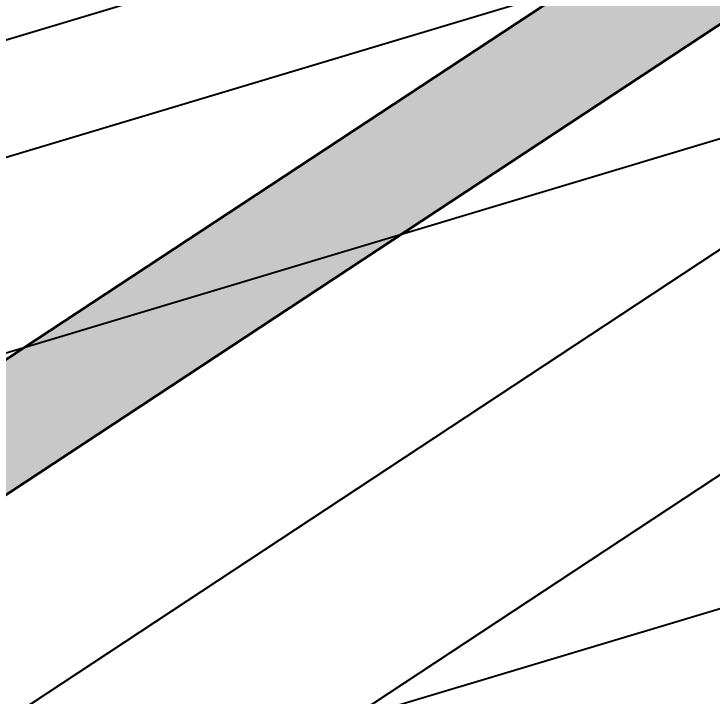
# Model space of a CAD drawing. Header units: metres. Extents: x 2674 to 33045, y -10854 to 2806.
# Drawn here: x 27919.1 to 27937.65, y 1670.07 to 1688.2 of the extents above; entities that cross this region are included whole.
import ezdxf

# ---------------------------------------------------------------- set-up
doc = ezdxf.new("R2010")
doc.units = ezdxf.units.M
doc.styles.add('_DIM Romans 0.8', font='romans.shx', dxfattribs={"width": 0.8})
doc.dimstyles.new('50 jasht', dxfattribs={"dimscale": 15, "dimtxt": 0.9, "dimasz": 0.3, "dimexe": 1.25, "dimexo": 0.625, "dimgap": 0.2, "dimtad": 1, "dimdec": 0, "dimzin": 12, "dimdsep": 46, "dimtxsty": '_DIM Romans 0.8', "dimblk": '- Kosa Crta za DIM (Mala)', "dimcen": 1, "dimse1": 1, "dimse2": 1, "dimclrd": 256, "dimclrt": 256, "dimazin": 3, "dimtfac": 1, "dimtdec": 0, "dimtix": 1, "dimtmove": 0, "dimatfit": 3, "dimfxl": 1, "dimlwd": 0, "dimarcsym": 0})

# ---------------------------------------------------------------- blocks, each defined once
blk = doc.blocks.new('- Kosa Crta za DIM (Mala)')
for points in [[(0, -1.5), (0, 1.5)], [(-0.75, -0.75), (0.75, 0.75)], [(-1.5, 0), (1.5, 0)]]:
    blk.add_lwpolyline(points)
blk = doc.blocks.new('*D544')
at = {"lineweight": 0, "transparency": 16777216}
blk.add_line((27729.621, 1563.509), (27729.621, 2034.167), dxfattribs=at)
at = {"layer": 'Defpoints', "color": 0, "lineweight": 0, "transparency": 16777216}
for p in [(27729.621, 2038.667), (28464.501, 2038.667), (27797.001, 1559.009)]:
    blk.add_point(p, dxfattribs=at)
at = {"lineweight": 0, "transparency": 16777216, "xscale": 4.5, "yscale": 4.5, "zscale": 4.5}
for p, rotation in [((27729.621, 2038.667), 90), ((27729.621, 1559.009), 270)]:
    blk.add_blockref('- Kosa Crta za DIM (Mala)', p, dxfattribs=dict(at, rotation=rotation))
at = {"lineweight": 0, "transparency": 16777216, "insert": (27719.871, 1798.838), "char_height": 13.5, "attachment_point": 5, "rotation": 90, "style": '_DIM Romans 0.8'}
blk.add_mtext('480', dxfattribs=at)
blk = doc.blocks.new('*D548')
at = {"lineweight": 0, "transparency": 16777216}
blk.add_line((27705.378, 1383.509), (27705.378, 1674.509), dxfattribs=at)
at = {"layer": 'Defpoints', "color": 0, "lineweight": 0, "transparency": 16777216}
for p in [(27705.378, 1679.009), (28172.001, 1679.009), (27797.001, 1379.009)]:
    blk.add_point(p, dxfattribs=at)
at = {"lineweight": 0, "transparency": 16777216, "xscale": 4.5, "yscale": 4.5, "zscale": 4.5}
for p, rotation in [((27705.378, 1679.009), 90), ((27705.378, 1379.009), 270)]:
    blk.add_blockref('- Kosa Crta za DIM (Mala)', p, dxfattribs=dict(at, rotation=rotation))
at = {"lineweight": 0, "transparency": 16777216, "insert": (27695.628, 1529.009), "char_height": 13.5, "attachment_point": 5, "rotation": 90, "style": '_DIM Romans 0.8'}
blk.add_mtext('300', dxfattribs=at)
blk = doc.blocks.new('*D549')
at = {"lineweight": 0, "transparency": 16777216}
blk.add_line((27705.378, 1683.509), (27705.378, 2034.167), dxfattribs=at)
at = {"layer": 'Defpoints', "color": 0, "lineweight": 0, "transparency": 16777216}
for p in [(27705.378, 2038.667), (28464.501, 2038.667), (28172.001, 1679.009)]:
    blk.add_point(p, dxfattribs=at)
at = {"lineweight": 0, "transparency": 16777216, "xscale": 4.5, "yscale": 4.5, "zscale": 4.5}
for p, rotation in [((27705.378, 2038.667), 90), ((27705.378, 1679.009), 270)]:
    blk.add_blockref('- Kosa Crta za DIM (Mala)', p, dxfattribs=dict(at, rotation=rotation))
at = {"lineweight": 0, "transparency": 16777216, "insert": (27695.628, 1858.838), "char_height": 13.5, "attachment_point": 5, "rotation": 90, "style": '_DIM Romans 0.8'}
blk.add_mtext('360', dxfattribs=at)
blk = doc.blocks.new('*D550')
at = {"lineweight": 0, "transparency": 16777216}
blk.add_line((27681.034, 2034.167), (27681.034, 459.509), dxfattribs=at)
at = {"layer": 'Defpoints', "color": 0, "lineweight": 0, "transparency": 16777216}
for p in [(28464.501, 2038.667), (27681.034, 455.009), (27797.001, 455.009)]:
    blk.add_point(p, dxfattribs=at)
at = {"lineweight": 0, "transparency": 16777216, "xscale": 4.5, "yscale": 4.5, "zscale": 4.5}
for p, rotation in [((27681.034, 2038.667), 90), ((27681.034, 455.009), 270)]:
    blk.add_blockref('- Kosa Crta za DIM (Mala)', p, dxfattribs=dict(at, rotation=rotation))
at = {"lineweight": 0, "transparency": 16777216, "insert": (27671.284, 1246.838), "char_height": 13.5, "attachment_point": 5, "rotation": 90, "style": '_DIM Romans 0.8'}
blk.add_mtext('1584', dxfattribs=at)

msp = doc.modelspace()

# ---------------------------------------------------------------- hatches: boundary and pattern name
h = msp.add_hatch(color=253)
h.paths.add_polyline_path([(27757.001, 1568.706), (28464.501, 2035.074), (29039.109, 1656.306), (29040.76, 1658.81), (28464.501, 2038.667), (27757.001, 1572.3)])
h.paths.add_polyline_path([(29172.001, 1628.277), (29172.001, 1625.206), (29037.998, 1654.621), (29039.767, 1657.304)])

# ---------------------------------------------------------------- linework, layer by layer
for p, q in [((28464.501, 2038.667), (27757.001, 1572.3)), ((28464.501, 2035.074), (27757.001, 1568.706)), ((28464.501, 2029.085), (27757.001, 1562.718)), ((28464.501, 2023.096), (27757.001, 1556.729))]:
    msp.add_line(p, q)
at = {"color": 253}
for p, q in [((28063.793, 1731.015), (27830.46, 1660.95)), ((28064.594, 1728.124), (27830.46, 1657.837)), ((28065.929, 1723.306), (27830.46, 1652.649)), ((28069.134, 1711.741), (27830.46, 1640.197))]:
    msp.add_line(p, q, dxfattribs=at)
at = {"lineweight": 30}
msp.add_lwpolyline([(27757.001, 1568.706), (28464.501, 2035.074), (29039.109, 1656.306), (29040.76, 1658.81), (28464.501, 2038.667), (27757.001, 1572.3)], close=True, dxfattribs=at)

# ---------------------------------------------------------------- dimensions: what is measured, and where the dimension line sits
at = {"lineweight": 0}
dim = msp.add_linear_dim(base=(27681.034, 455.009), p1=(28464.501, 2038.667), p2=(27797.001, 455.009), angle=90, dimstyle='50 jasht', dxfattribs=at)
dim.commit()
dim.dimension.update_dxf_attribs({"geometry": '*D550', "text_midpoint": (27671.284, 1246.838)})
for base, p1, p2, picture, middle in [((27705.378, 2038.667), (28172.001, 1679.009), (28464.501, 2038.667), '*D549', (27695.628, 1858.838)), ((27729.621, 2038.667), (27797.001, 1559.009), (28464.501, 2038.667), '*D544', (27719.871, 1798.838)), ((27705.378, 1679.009), (27797.001, 1379.009), (28172.001, 1679.009), '*D548', (27695.628, 1529.009))]:
    dim = msp.add_linear_dim(base=base, p1=p1, p2=p2, angle=90, dimstyle='50 jasht', override={"dimtmove": 1}, dxfattribs=at)
    dim.commit()
    dim.dimension.update_dxf_attribs({"geometry": picture, "text_midpoint": middle})

doc.saveas('drawing.dxf')
